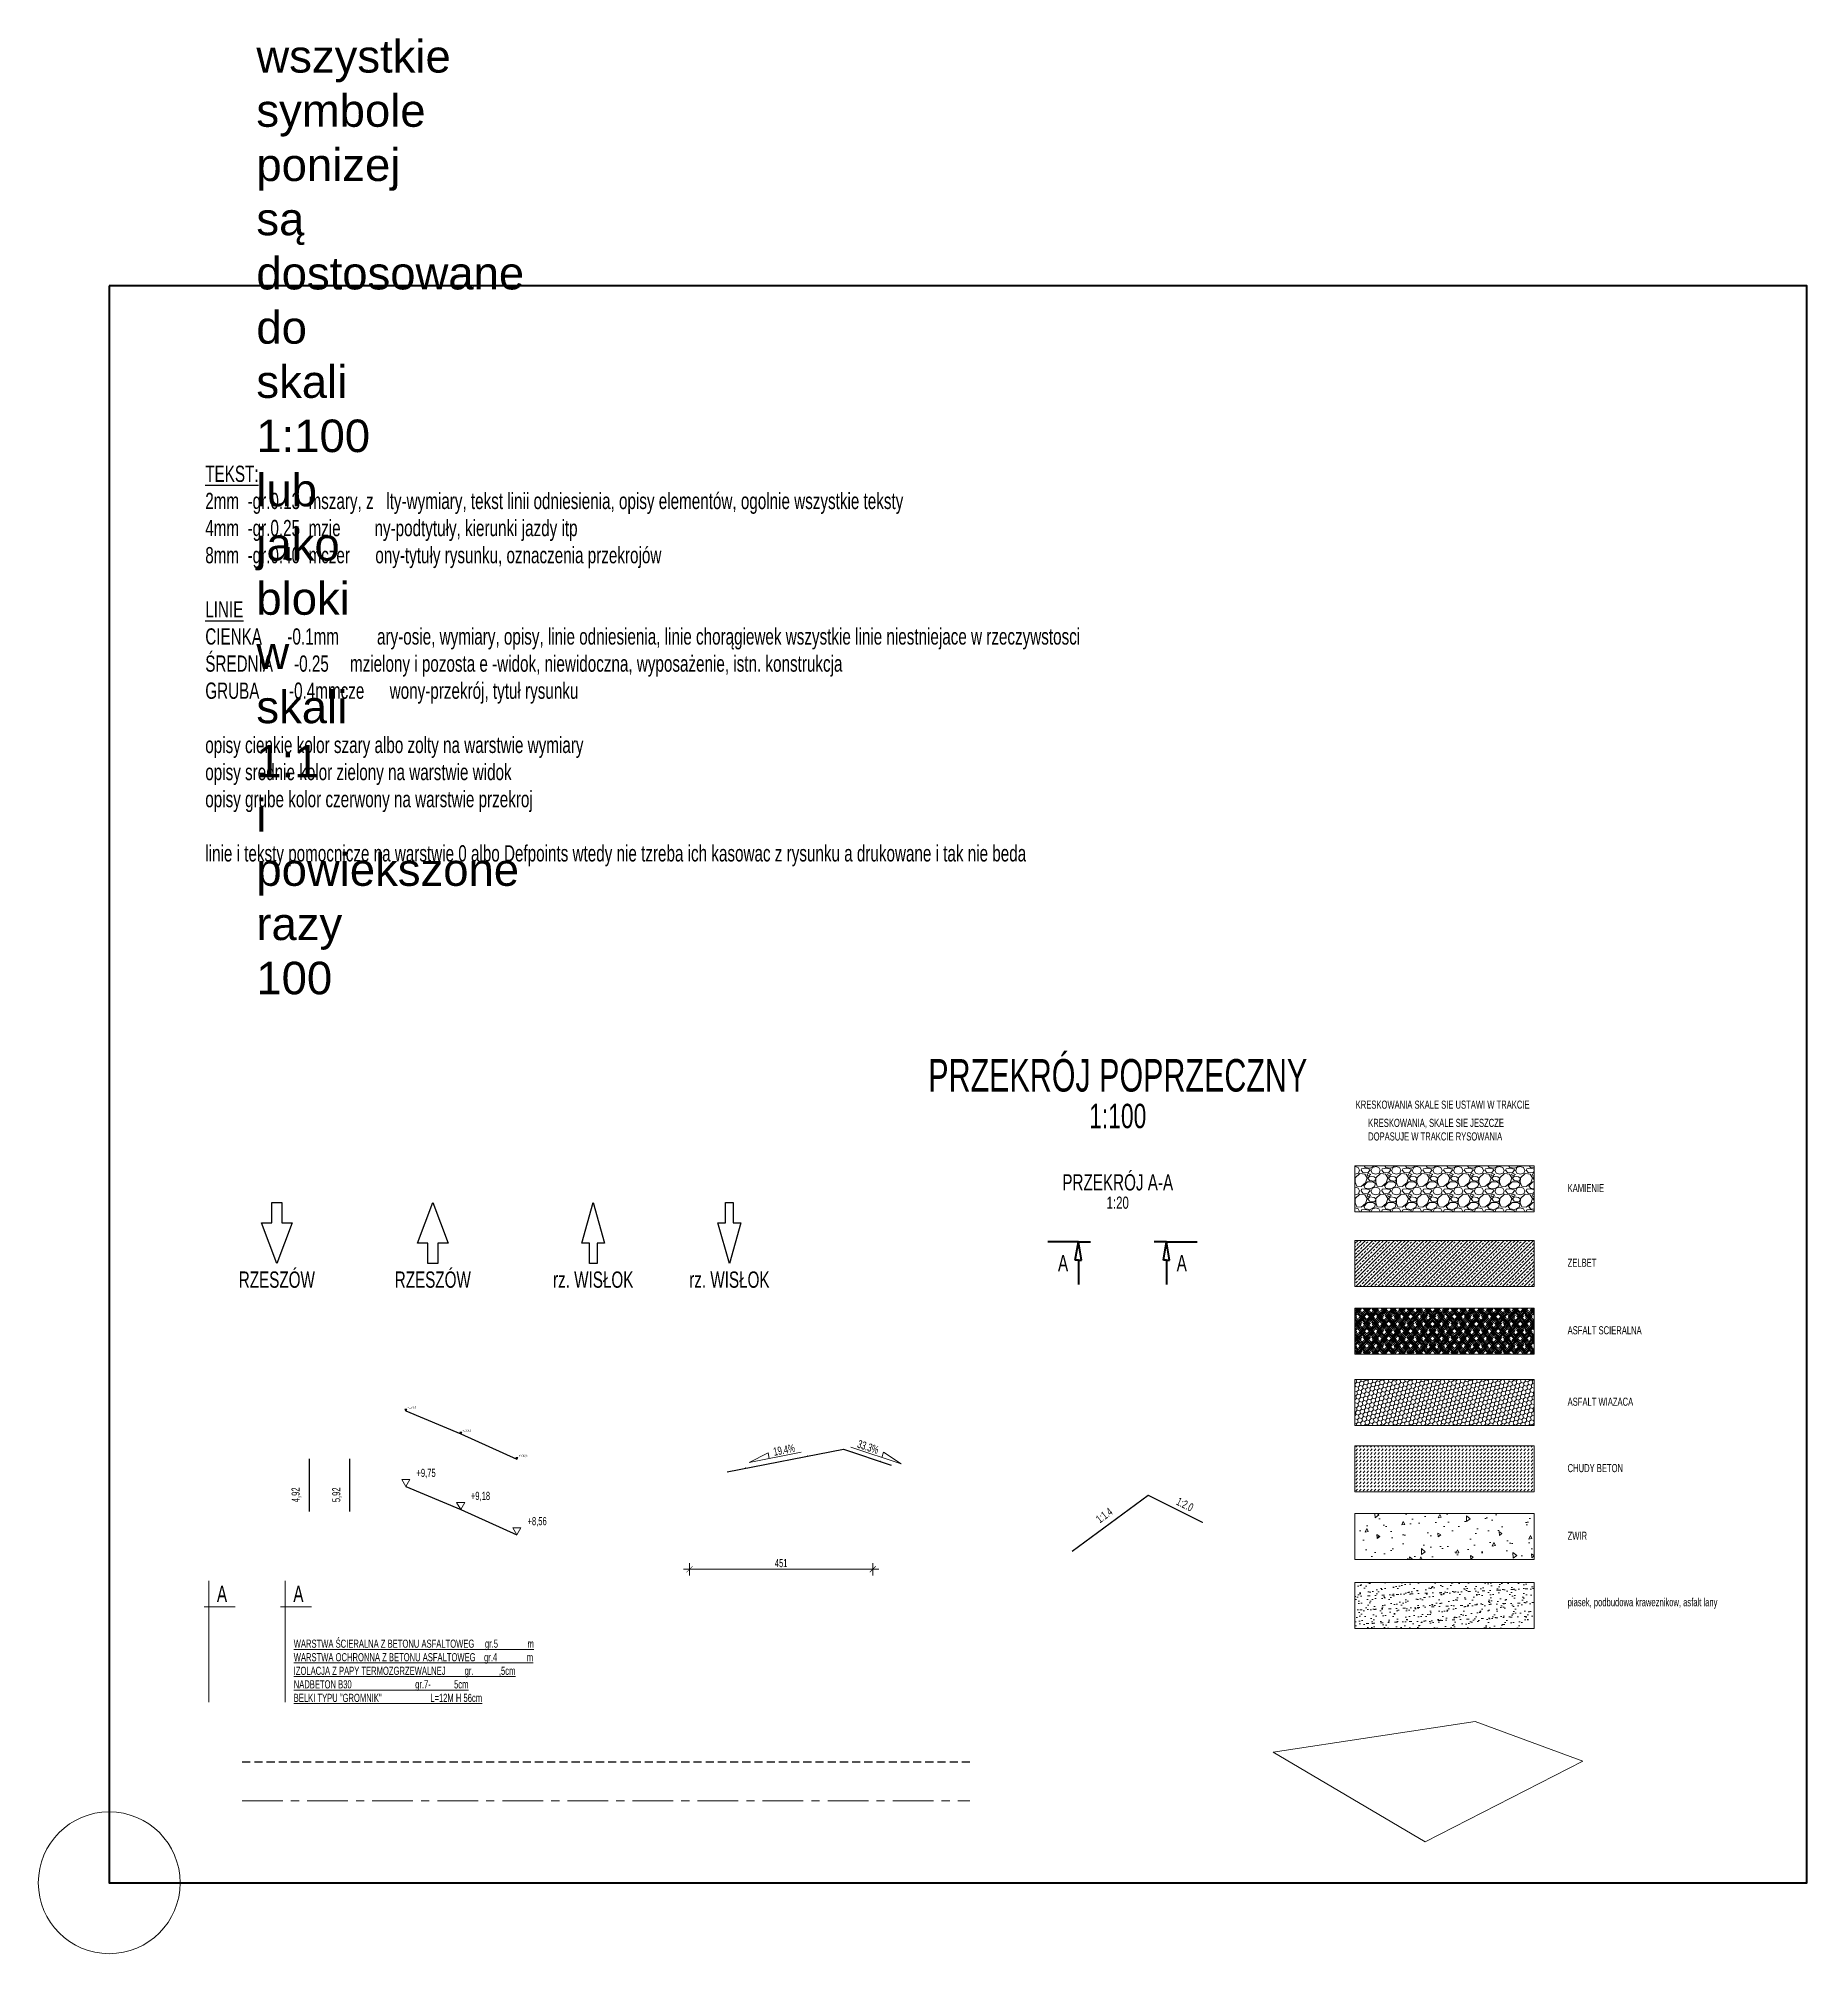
# Model space of a CAD drawing. Header units: millimetres. Extents: x -1744 to 41745, y -1744 to 45368.
import ezdxf
from ezdxf.enums import TextEntityAlignment as Align

# ---------------------------------------------------------------- set-up
doc = ezdxf.new("R2010")
doc.units = ezdxf.units.MM
doc.header["$LTSCALE"] = 400
doc.linetypes.add('CENTERX2', pattern=[4, 2.5, -0.5, 0.5, -0.5])
doc.linetypes.add('DASHED', pattern=[0.75, 0.5, -0.25])
doc.layers.get('0').update_dxf_attribs({"lineweight": 0})
doc.layers.get('Defpoints').update_dxf_attribs({"lineweight": 0})
for name, color, linetype, lineweight in [('kreskowanie', 8, 'Continuous', 15), ('niewidoczna', 4, 'DASHED', 25), ('osie', 2, 'CENTERX2', 15), ('przekrój', 1, 'Continuous', 40), ('widok', 3, 'Continuous', 25), ('wymiary', 9, 'Continuous', 15)]:
    doc.layers.add(name, color=color, linetype=linetype, lineweight=lineweight)
doc.styles.add('0.7', font='CDMSIMPL.shx', dxfattribs={"width": 0.7, "bigfont": 'CDMBIGPL.shx'})
doc.styles.add('tabelka', font='ARIAL.TTF')
doc.dimstyles.new('1do100_MadziCAD', dxfattribs={"dimscale": 100, "dimtxt": 2, "dimasz": 1.5, "dimexe": 1.5, "dimexo": 1, "dimgap": 0.5, "dimtad": 1, "dimdec": 1, "dimlfac": 0.1, "dimrnd": 1, "dimzin": 9, "dimtxsty": '0.7', "dimblk": 'MadziCAD_znacznik', "dimcen": 2, "dimdle": 1.5, "dimse1": 1, "dimse2": 1, "dimclrd": 256, "dimclre": 256, "dimclrt": 2, "dimadec": 1, "dimazin": 2, "dimtfac": 1, "dimtdec": 1, "dimtix": 1, "dimtmove": 2, "dimatfit": 3, "dimldrblk": 'MadziCAD_strzalka_linii_odniesienia', "dimfxl": 0, "dimtvp": 1, "dimtolj": 1, "dimtzin": 0, "dimlwd": -1, "dimlwe": 25, "dimarcsym": 0})
doc.dimstyles.new('1do100_MadziCAD$6', dxfattribs={"dimscale": 100, "dimtxt": 2, "dimasz": 1.5, "dimexe": 1.5, "dimexo": 1, "dimgap": 2, "dimtad": 1, "dimlfac": 0.001, "dimzin": 1, "dimtxsty": '0.7', "dimblk": 'MadziCAD_znacznik', "dimcen": 2, "dimdle": 1.5, "dimse1": 1, "dimse2": 1, "dimclrd": 256, "dimclre": 256, "dimclrt": 2, "dimadec": 1, "dimazin": 2, "dimtfac": 1, "dimtdec": 1, "dimtix": 1, "dimtmove": 2, "dimatfit": 3, "dimldrblk": 'MadziCAD_strzalka_linii_odniesienia', "dimfxl": 0, "dimtvp": 1, "dimtolj": 1, "dimtzin": 0, "dimlwd": -1, "dimlwe": 25, "dimarcsym": 0})
doc.dimstyles.new('1do25_MadziCAD$6', dxfattribs={"dimscale": 25, "dimtxt": 2, "dimasz": 1.5, "dimexe": 1.5, "dimexo": 1, "dimgap": 2, "dimtad": 1, "dimdec": 1, "dimlfac": 0.1, "dimrnd": 0.5, "dimzin": 1, "dimtxsty": '0.7', "dimblk": 'MadziCAD_znacznik', "dimcen": 2, "dimdle": 1.5, "dimse1": 1, "dimse2": 1, "dimclrd": 256, "dimclre": 256, "dimclrt": 2, "dimadec": 1, "dimazin": 2, "dimtfac": 1, "dimtdec": 1, "dimtix": 1, "dimtmove": 2, "dimatfit": 3, "dimldrblk": 'MadziCAD_strzalka_linii_odniesienia', "dimfxl": 0, "dimtvp": 1, "dimtolj": 1, "dimtzin": 0, "dimlwd": -1, "dimlwe": 25, "dimarcsym": 0})

# ---------------------------------------------------------------- blocks, each defined once
blk = doc.blocks.new('opis preta w widoku')
at = {"layer": 'wymiary'}
blk.add_lwpolyline([(18, 0), (0, 0)], dxfattribs=at)
blk.add_circle((20, 0), 2.5, dxfattribs=at)
at = {"layer": 'wymiary', "color": 2, "style": '0.7', "width": 0.7}
for tag, p in [('SREDNICA_PRETA', (3, 2)), ('DLUGOSC_PRETA', (11, 2))]:
    blk.add_attdef(tag, text='', height=2, dxfattribs=at).set_placement(p, align=Align.MIDDLE_CENTER)
at = {"layer": 'wymiary', "color": 1, "style": 'tabelka'}
blk.add_attdef('NUMER_PRETA', text='', height=2, dxfattribs=at).set_placement((20, 0), align=Align.MIDDLE_CENTER)
blk = doc.blocks.new('MadziCAD_litera_przekroju')
for p, q in [((-3.23, -3.23), (-3.23, 3.23)), ((-4.4, -3.23), (3.23, -3.23)), ((-3.23, -3.23), (-3.23, -26.62))]:
    blk.add_line(p, q)
at = {"layer": 'widok', "style": '0.7', "width": 0.7}
blk.add_attdef('LITERA_PRZEKROJU', text='', height=4, dxfattribs=at).set_placement((0, 0), align=Align.MIDDLE_CENTER)
blk = doc.blocks.new('MadziCAD_oznaczenie_przekroju')
for p, q in [((-0.75, -4.5), (0, 0)), ((0.75, -4.5), (0, 0)), ((0, -4.5), (-0.75, -4.5)), ((0, -4.5), (0.75, -4.5))]:
    blk.add_line(p, q)
for points in [[(0, 0), (-7.5, 0)], [(0, 0), (3, 0)], [(0, -4.5), (0, -10.5)]]:
    blk.add_lwpolyline(points)
at = {"layer": 'przekrój', "style": '0.7', "width": 0.7}
blk.add_attdef('LITERA_PRZEKROJU', text='', height=4, dxfattribs=at).set_placement((-3.75, -5.25), align=Align.MIDDLE_CENTER)
blk = doc.blocks.new('MadziCAD_nazwa_przekroju')
at = {"insert": (0, 0), "char_height": 2, "width": 57.02, "attachment_point": 5, "style": '0.7'}
blk.add_mtext('                                             \\P                                             \\P                                             \\P                                             ', dxfattribs=at)
at = {"style": '0.7', "width": 0.7}
for tag, height, p in [('NAZWA_PRZEKROJU', 4, (0, 2.5)), ('SKALA_PRZEKROJU', 3, (0, -2.5))]:
    blk.add_attdef(tag, text='', height=height, dxfattribs=at).set_placement(p, align=Align.MIDDLE_CENTER)
blk = doc.blocks.new('MadziCAD_kierunek_jazdy')
blk.add_lwpolyline([(-1.25, 5), (-3.75, 5), (0, 15), (3.75, 5), (1.25, 5), (1.25, 0), (-1.25, 0)], close=True)
at = {"style": '0.7', "width": 0.7}
blk.add_attdef('KIERUNEK_JAZDY', text='', height=4, dxfattribs=at).set_placement((0, -4), align=Align.MIDDLE_CENTER)
blk = doc.blocks.new('MadziCAD_kierunek_jazdy_2')
blk.add_lwpolyline([(1.25, 10), (3.75, 10), (0, 0), (-3.75, 10), (-1.25, 10), (-1.25, 15), (1.25, 15)], close=True)
at = {"style": '0.7', "width": 0.7}
blk.add_attdef('KIERUNEK_JAZDY', text='', height=4, dxfattribs=at).set_placement((0, -4), align=Align.MIDDLE_CENTER)
blk = doc.blocks.new('MadziCAD_nazwa_przeszkody')
blk.add_lwpolyline([(-0.9375, 5), (-2.8125, 5), (0, 15), (2.8125, 5), (0.9375, 5), (0.9375, 0), (-0.9375, 0)], close=True)
at = {"style": '0.7', "width": 0.7}
blk.add_attdef('NAZWA_PRZESZKODY', text='', height=4, dxfattribs=at).set_placement((0, -4), align=Align.MIDDLE_CENTER)
blk = doc.blocks.new('MadziCAD_nazwa_przeszkody_2')
blk.add_lwpolyline([(0.9375, 10), (2.8125, 10), (0, 0), (-2.8125, 10), (-0.9375, 10), (-0.9375, 15), (0.9375, 15)], close=True)
at = {"style": '0.7', "width": 0.7}
blk.add_attdef('NAZWA_PRZESZKODY', text='', height=4, dxfattribs=at).set_placement((0, -4), align=Align.MIDDLE_CENTER)
blk = doc.blocks.new('MadziCAD_spadek_strzalka')
blk.add_lwpolyline([(4, -1.4), (-9, -1.4), (-4, 0), (-4, -1.4)])
blk = doc.blocks.new('MadziCAD_spadek')
blk.add_blockref('MadziCAD_spadek_strzalka', (0, 0))
at = {"style": '0.7', "width": 0.7}
blk.add_attdef('SPADEK', text='', height=2, dxfattribs=at).set_placement((0, 0), align=Align.MIDDLE_CENTER)
blk = doc.blocks.new('*D51')
at = {"layer": 'Defpoints', "color": 0}
for p in [(4921, 9130), (4921, 9130), (0, 0)]:
    blk.add_point(p, dxfattribs=at)
at = {"layer": 'wymiary', "color": 2, "insert": (4602, 9543), "char_height": 200, "attachment_point": 5, "rotation": 90, "style": '0.7'}
blk.add_mtext('\\A1;4,92', dxfattribs=at)
blk = doc.blocks.new('MadziCAD_strzalka_linii_odniesienia')
blk.add_solid([(-2, 0.333333), (0, 0), (-2, -0.333333)])
blk = doc.blocks.new('MadziCAD_znacznik')
for p, q in [((-1, 0), (1, 0)), ((0, 1), (0, -1))]:
    blk.add_line(p, q)
at = {"const_width": 0.1}
blk.add_lwpolyline([(0.5, 0.5), (-0.5, -0.5)], dxfattribs=at)
blk = doc.blocks.new('*D52')
at = {"layer": 'Defpoints', "color": 0}
for p in [(5921, 9130), (5921, 9130), (0, 0)]:
    blk.add_point(p, dxfattribs=at)
at = {"layer": 'wymiary', "color": 2, "insert": (5602, 9543), "char_height": 200, "attachment_point": 5, "rotation": 90, "style": '0.7'}
blk.add_mtext('\\A1;5,92', dxfattribs=at)
blk = doc.blocks.new('*D53')
at = {"layer": 'Defpoints', "color": 0}
for p in [(7292, 9745), (7292, 9745), (0, 0)]:
    blk.add_point(p, dxfattribs=at)
at = {"layer": 'wymiary', "color": 2, "insert": (7792, 10064), "char_height": 200, "attachment_point": 5, "style": '0.7'}
blk.add_mtext('\\A1;+9,75', dxfattribs=at)
blk = doc.blocks.new('MadziCAD_kota')
blk.add_lwpolyline([(0, 0), (1, 1.73), (-1, 1.73), (0, 0)])
blk = doc.blocks.new('*D54')
at = {"layer": 'Defpoints', "color": 0}
for p in [(8644, 9179), (8644, 9179), (0, 0)]:
    blk.add_point(p, dxfattribs=at)
at = {"layer": 'wymiary', "color": 2, "insert": (9130, 9498), "char_height": 200, "attachment_point": 5, "style": '0.7'}
blk.add_mtext('\\A1;+9,18', dxfattribs=at)
blk = doc.blocks.new('*D55')
at = {"layer": 'Defpoints', "color": 0}
for p in [(10026, 8558), (10026, 8558), (0, 0)]:
    blk.add_point(p, dxfattribs=at)
at = {"layer": 'wymiary', "color": 2, "insert": (10523, 8877), "char_height": 200, "attachment_point": 5, "style": '0.7'}
blk.add_mtext('\\A1;+8,56', dxfattribs=at)
blk = doc.blocks.new('*D59')
at = {"layer": 'Defpoints', "color": 0}
for p in [(7292, 11606), (7292, 11606), (0, 0)]:
    blk.add_point(p, dxfattribs=at)
at = {"layer": 'wymiary', "color": 2, "insert": (7444, 11686), "char_height": 50, "attachment_point": 5, "style": '0.7'}
blk.add_mtext('\\A1;+1160,5', dxfattribs=at)
blk = doc.blocks.new('*D60')
at = {"layer": 'Defpoints', "color": 0}
for p in [(8644, 11039), (8644, 11039), (0, 0)]:
    blk.add_point(p, dxfattribs=at)
at = {"layer": 'wymiary', "color": 2, "insert": (8795, 11119), "char_height": 50, "attachment_point": 5, "style": '0.7'}
blk.add_mtext('\\A1;+1104,0', dxfattribs=at)
blk = doc.blocks.new('*D61')
at = {"layer": 'Defpoints', "color": 0}
for p in [(10026, 10418), (10026, 10418), (0, 0)]:
    blk.add_point(p, dxfattribs=at)
at = {"layer": 'wymiary', "color": 2, "insert": (10181, 10498), "char_height": 50, "attachment_point": 5, "style": '0.7'}
blk.add_mtext('\\A1;+1042,0', dxfattribs=at)
blk = doc.blocks.new('*D62')
at = {"layer": 'Defpoints', "color": 0}
for p in [(14271, 8573), (18778, 8573), (18778, 7712)]:
    blk.add_point(p, dxfattribs=at)
at = {"layer": 'wymiary'}
blk.add_line((14421, 7712), (18628, 7712), dxfattribs=at)
at = {"layer": 'wymiary', "xscale": 150, "yscale": 150, "zscale": 150, "rotation": 180}
blk.add_blockref('MadziCAD_znacznik', (14271, 7712), dxfattribs=at)
at = {"layer": 'wymiary', "xscale": 150, "yscale": 150, "zscale": 150}
blk.add_blockref('MadziCAD_znacznik', (18778, 7712), dxfattribs=at)
at = {"layer": 'wymiary', "color": 2, "insert": (16524, 7862), "char_height": 200, "attachment_point": 5, "style": '0.7'}
blk.add_mtext('\\A1;451', dxfattribs=at)

msp = doc.modelspace()

# ---------------------------------------------------------------- hatches: boundary and pattern name
at = {"layer": 'kreskowanie'}
h = msp.add_hatch(dxfattribs=at)
h.set_pattern_fill('GRAVEL', color=256, scale=20, style=0)
h.set_pattern_definition([(228.0128, (31000.126, 17012.854), (-4064.00345, -4572.00562), [68.344, -6766.1]), (184.9697, (30954.406, 16962.054), (6096.00986, 507.99642), [117.281, -11610.8]), (132.5104, (30837.566, 16951.894), (5079.9963, -5588.00546), [82.696, -8186.94]), (267.2737, (30639.446, 16824.894), (507.9978, 10159.99673), [106.801, -10573.28]), (292.8337, (30634.366, 16718.214), (-2540.00721, 6096.00347), [104.727, -10367.96]), (357.2737, (30675.006, 16621.694), (-10159.99673, 507.9978), [106.801, -10573.28]), (37.6942, (30781.686, 16616.614), (-6604.00417, -5079.99547), [141.239, -13982.62]), (72.2553, (30893.446, 16702.974), (3556.00711, 11176.00324), [133.344, -13201.06]), (121.4296, (30934.086, 16829.974), (-4064.00105, 6603.99223), [107.163, -10609.1]), (175.2364, (30878.206, 16921.414), (5587.9956, -507.99523), [122.343, -5994.78]), (222.3974, (30756.286, 16931.574), (-6096.000183, -5587.99273), [158.216, -15663.36]), (138.8141, (31142.366, 16819.814), (-3555.99773, 3047.9953), [54, -5346.12]), (171.4692, (31101.726, 16855.374), (6603.98992, -1016.00256), [102.736, -10170.92]), (225, (31000.13, 16870.6), (-1e-13, -508), [71.84, -646.58]), (203.1986, (30964.566, 16931.574), (2540.0086, 1016.0045), [38.688, -3830.12]), (291.8014, (30929.01, 16916.33), (-508.0004, 1524.001), [54.713, -2680.96]), (30.9638, (30949.326, 16865.53), (1523.9984, 1016.0008), [88.864, -2873.26]), (161.565, (31025.53, 16911.25), (1016.0005, -507.999), [64.257, -1542.18]), (16.3895, (30634.366, 16916.334), (5080.0028, 1523.99683), [90.018, -8911.76]), (70.3462, (30720.726, 16941.734), (-2031.99434, -5587.9921), [75.52, -7476.44]), (293.1986, (31025.526, 17012.854), (-1016.0045, 2540.0086), [77.376, -3791.44]), (343.6105, (31056.006, 16941.734), (-5080.0028, 1523.99683), [90.018, -8911.76]), (339.444, (30634.366, 16601.374), (-2540.00315, 1015.9988), [86.807, -4253.54]), (294.7751, (30715.646, 16570.894), (-2539.99408, 5587.9974), [72.734, -7200.72]), (66.8014, (31030.606, 16504.854), (1016.0045, 2540.0086), [77.376, -3791.44]), (17.354, (31061.086, 16575.974), (-6604.00036, -2031.99694), [85.157, -8430.48]), (69.444, (30781.686, 16504.854), (-1015.9988, -2540.00315), [43.404, -4296.96]), (101.31, (31000.13, 16504.85), (-507.9975, 2031.9935), [25.903, -2564.4]), (165.9638, (30995.05, 16530.25), (1524.001, -507.999), [104.727, -1989.81]), (186.009, (30893.446, 16555.654), (5079.99251, 507.99881), [97.053, -9608.28]), (303.69, (30949.33, 16819.81), (-508, 1015.999), [73.265, -1758.356]), (353.1572, (30989.966, 16758.854), (8636.00357, -1016.00455), [127.911, -12663.2]), (60.9454, (31116.966, 16743.614), (-2031.9953, -3555.9915), [52.302, -5177.88]), (90, (31142.37, 16789.33), (-508, 508), [30.48, -477.52]), (120.2564, (30883.286, 16570.894), (2031.9957, -3555.9982), [70.573, -6986.78]), (48.0128, (30847.726, 16631.854), (4064.00345, 4572.00562), [136.689, -6697.76]), (0, (30939.17, 16733.45), (508, 508), [132.08, -375.92]), (325.3048, (31071.246, 16733.454), (-5079.9912, 3556.00034), [80.322, -7951.86]), (254.0546, (31137.286, 16687.734), (-508.0013, -2032.0048), [73.966, -3624.34]), (207.646, (31116.966, 16616.614), (-9651.99661, -5080.0032), [120.429, -11922.5]), (175.4261, (31010.286, 16560.734), (-6604.00152, 507.99754), [127.406, -12613.16]), (175.4261, (31010.286, 16560.734), (-6604.00152, 507.99754), [127.406, -12613.16])])
h.paths.add_polyline_path([(35041.981, 17636.374), (30634.366, 17636.374), (30634.366, 16504.854), (35041.981, 16504.854)])
h = msp.add_hatch(dxfattribs=at)
h.set_pattern_fill('ANSI33', color=256, scale=20, style=0)
h.set_pattern_definition([(45, (23383.32, 11702.54), (-89.8026, 89.8026), []), (45, (23473.12, 11702.54), (-89.8026, 89.8026), [63.5, -31.75])])
h.paths.add_polyline_path([(35041.981, 15800.404), (30634.366, 15800.404), (30634.366, 14668.885), (35041.981, 14668.885)])
h = msp.add_hatch(dxfattribs=at)
h.set_pattern_fill('HOUND', color=256, scale=20, angle=45, style=0)
h.set_pattern_definition([(45, (23383.322, 11702.538), (67.35192, 112.2532), [508, -254]), (135, (23383.322, 11702.538), (67.35192, -112.2532), [508, -254])])
h.paths.add_polyline_path([(35041.981, 14135.223), (30634.366, 14135.223), (30634.366, 13003.703), (35041.981, 13003.703)])
h = msp.add_hatch(dxfattribs=at)
h.set_pattern_fill('HONEY', color=256, scale=20, angle=45, style=0)
h.set_pattern_definition([(45, (23383.32, 11702.54), (28.46628, 106.23756), [63.5, -127]), (165, (23383.32, 11702.54), (-106.23757, -28.46626), [63.5, -127]), (105, (23383.32, 11702.54), (-77.77129, 77.7713), [-127, 63.5])])
h.paths.add_polyline_path([(35041.981, 12378.653), (30634.366, 12378.653), (30634.366, 11247.133), (35041.981, 11247.133)])
h = msp.add_hatch(dxfattribs=at)
h.set_pattern_fill('DASH', color=256, scale=20, angle=45, style=0)
h.set_pattern_definition([(45, (23383.32, 11702.54), (7e-15, 89.80256), [63.5, -63.5])])
h.paths.add_polyline_path([(35041.981, 10745.495), (30634.366, 10745.495), (30634.366, 9613.975), (35041.981, 9613.975)])
h = msp.add_hatch(dxfattribs=at)
h.set_pattern_fill('AR-CONC', color=256, scale=5, angle=45, style=0)
h.set_pattern_definition([(95, (23383.3, 11702.54), (700.473, 587.767), [95.25, -1047.75]), (40, (23383.3, 11702.5), (-800.09, 550.885), [76.2, -838.2]), (145.451, (23441.7, 11751.5), (-99.61, 1138.65), [80.95, -890.45]), (91.184, (23203.7, 11882.1), (1107.05, 809.77), [142.88, -1571.62]), (141.636, (23296, 11949.6), (-35.43, 1714.13), [121.42, -1335.67]), (36.184, (23203.7, 11882.1), (-35.43, 1714.13), [114.3, -1257.3]), (66, (23338.4, 11927.04), (897.603, 174.476), [95.25, -1047.75]), (11, (23338.4, 11927), (-432.7, 869.706), [76.2, -838.2]), (116.451, (23413.2, 11941.6), (464.9, 1044.18), [80.95, -890.45]), (82.5, (23383.32, 11702.54), (-288.027, 309.867), [0, -828.04, 0, -850.9, 0, -841.375]), (52.5, (23383.3, 11702.54), (-117.949, 590.435), [0, -485.14, 0, -808.99, 0, -320.675]), (12.5, (23183.06, 11502.28), (499.639, 459.131), [0, -317.5, 0, -990.6, 0, -1314.45]), (2.5, (23093.26, 11412.5), (433.82, 613.612), [0, -412.75, 0, -657.86, 0, -933.45])])
h.paths.add_polyline_path([(35041.981, 9083.61), (30634.366, 9083.61), (30634.366, 7952.09), (35041.981, 7952.09)])
h = msp.add_hatch(dxfattribs=at)
h.set_pattern_fill('AR-SAND', color=256, scale=5, angle=45, style=0)
h.set_pattern_definition([(82.5, (23383.32, 4450.36), (-178.6907, 167.3767), [0, -193.04, 0, -215.9, 0, -206.375]), (52.5, (23383.32, 4450.36), (-94.5055, 412.366), [0, -104.14, 0, -173.99, 0, -66.675]), (12.5, (23272.86, 4339.9), (279.15, 280.166), [0, -63.5, 0, -228.6, 0, -298.45]), (2.5, (23272.86, 4339.9), (191.141, 348.775), [0, -31.75, 0, -149.86, 0, -171.45])])
h.paths.add_polyline_path([(35041.981, 7389.454), (30634.366, 7389.454), (30634.366, 6257.934), (35041.981, 6257.934)])

# ---------------------------------------------------------------- linework, layer by layer
msp.add_circle((0, 0), 1744.111)
at = {"layer": 'niewidoczna'}
msp.add_line((3269.539, 2975.866), (21168.039, 2975.866), dxfattribs=at)
at = {"layer": 'osie'}
msp.add_line((3269.539, 2018.866), (21168.039, 2018.866), dxfattribs=at)
at = {"layer": 'przekrój'}
msp.add_lwpolyline([(0, 39276.996), (0, 0), (41745.384, 0), (41745.384, 39276.996)], close=True, dxfattribs=at)
at = {"layer": 'widok'}
for p, q in [((23678.134, 8158.107), (25548.72, 9533.092)), ((25548.72, 9533.092), (26879.372, 8867.766))]:
    msp.add_line(p, q, dxfattribs=at)
for points in [[(7291.988, 11605.839), (8643.79, 11039.262), (10026.253, 10418.305)], [(4921.416, 9129.721), (4921.416, 10428.443)], [(5920.998, 9129.721), (5920.998, 10428.443)], [(15194.012, 10111.019), (18060.889, 10666.722), (19233.879, 10275.672)], [(7291.988, 9745.242), (8643.79, 9178.666), (10026.253, 8557.709)]]:
    msp.add_lwpolyline(points, dxfattribs=at)
at = {"layer": 'wymiary'}
for points in [[(30634.366, 17636.374), (30634.366, 16504.854), (35041.981, 16504.854), (35041.981, 17636.374), (30634.366, 17636.374)], [(30634.366, 15800.404), (30634.366, 14668.885), (35041.981, 14668.885), (35041.981, 15800.404), (30634.366, 15800.404)], [(30634.366, 14135.223), (30634.366, 13003.703), (35041.981, 13003.703), (35041.981, 14135.223), (30634.366, 14135.223)], [(30634.366, 12378.653), (30634.366, 11247.133), (35041.981, 11247.133), (35041.981, 12378.653), (30634.366, 12378.653)], [(30634.366, 10745.495), (30634.366, 9613.975), (35041.981, 9613.975), (35041.981, 10745.495), (30634.366, 10745.495)], [(30634.366, 9083.61), (30634.366, 7952.09), (35041.981, 7952.09), (35041.981, 9083.61), (30634.366, 9083.61)], [(30634.366, 7389.454), (30634.366, 6257.934), (35041.981, 6257.934), (35041.981, 7389.454), (30634.366, 7389.454)]]:
    msp.add_lwpolyline(points, dxfattribs=at)
msp.add_lwpolyline([(28621.695, 3209.661), (32366.747, 1007.829), (36237.682, 2989.478), (33594.117, 3964.575)], close=True, dxfattribs=at)
for p in [(17173.387, 10494.692), (18270.647, 10596.793), (18965.63, 10365.1), (15655.748, 10200.52), (25548.72, 9533.092), (25010.499, 9137.47), (24155.762, 8509.19), (26879.372, 8867.766)]:
    msp.add_point(p, dxfattribs=at)

# ---------------------------------------------------------------- block references
msp.add_blockref('opis preta w widoku', (0, 0)).add_auto_attribs({'NUMER_PRETA': '1', 'SREDNICA_PRETA': '1', 'DLUGOSC_PRETA': '1'})
at = {"layer": 'przekrój'}
for name, p, xscale, yscale, zscale, values in [('MadziCAD_nazwa_przekroju', (24802.09, 19361.041), 200, 200, 200, {'NAZWA_PRZEKROJU': 'PRZEKRÓJ POPRZECZNY', 'SKALA_PRZEKROJU': '1:100'}), ('MadziCAD_oznaczenie_przekroju', (23833.048, 15766.979), 100, 100, 100, {'LITERA_PRZEKROJU': 'A'})]:
    msp.add_blockref(name, p, dxfattribs=dict(at, xscale=xscale, yscale=yscale, zscale=zscale)).add_auto_attribs(values)
ref = msp.add_blockref('MadziCAD_oznaczenie_przekroju', (26001.55, 15766.979), dxfattribs=dict(at, xscale=-100, yscale=100, zscale=100))
ref.add_attrib('LITERA_PRZEKROJU', 'A', dxfattribs={"height": 400, "style": '0.7', "width": 0.7}).set_placement((26376.55, 15241.979), align=Align.MIDDLE_CENTER)
at = {"layer": 'widok', "xscale": 100, "yscale": 100, "zscale": 100}
for name, p, values in [('MadziCAD_nazwa_przekroju', (24802.09, 16978.461), {'NAZWA_PRZEKROJU': 'PRZEKRÓJ A-A', 'SKALA_PRZEKROJU': '1:20'}), ('MadziCAD_kierunek_jazdy_2', (4121.536, 15235.585), {'KIERUNEK_JAZDY': 'RZESZÓW'}), ('MadziCAD_kierunek_jazdy', (7957.15, 15235.585), {'KIERUNEK_JAZDY': 'RZESZÓW'}), ('MadziCAD_nazwa_przeszkody', (11902.405, 15235.585), {'NAZWA_PRZESZKODY': 'rz. WISŁOK'}), ('MadziCAD_nazwa_przeszkody_2', (15251.111, 15235.585), {'NAZWA_PRZESZKODY': 'rz. WISŁOK'})]:
    msp.add_blockref(name, p, dxfattribs=at).add_auto_attribs(values)
at = {"layer": 'wymiary'}
for p, xscale, yscale, zscale in [((7291.988, 11605.839), 25, 25, 25), ((8643.79, 11039.262), 25, 25, 25), ((10026.253, 10418.305), 25, 25, 25), ((7291.988, 9745.242), 100, 100, 100), ((8643.79, 9178.666), 100, 100, 100), ((10026.253, 8557.709), 100, 100, 100)]:
    msp.add_blockref('MadziCAD_kota', p, dxfattribs=dict(at, xscale=xscale, yscale=yscale, zscale=zscale))
ref = msp.add_blockref('MadziCAD_spadek', (18662.876, 10720.346), dxfattribs=dict(at, xscale=-100.0000000000014, yscale=100, zscale=100, rotation=341.5627243917298))
ref.add_attrib('SPADEK', '33.3%', dxfattribs={"layer": '0', "height": 200, "rotation": 341.5627244, "style": '0.7', "width": 0.7}).set_placement((18662.876, 10720.346), align=Align.MIDDLE_CENTER)
at = {"layer": 'wymiary', "xscale": 99.99999999999842, "yscale": 100, "zscale": 100, "rotation": 10.96990885658174}
msp.add_blockref('MadziCAD_spadek', (16596.835, 10650.179), dxfattribs=at).add_auto_attribs({'SPADEK': '19.4%'})
at = {"layer": 'wymiary', "xscale": 100, "yscale": 100, "zscale": 100}
for p in [(2773.378, 7107.406), (4652.593, 7107.406)]:
    msp.add_blockref('MadziCAD_litera_przekroju', p, dxfattribs=at).add_auto_attribs({'LITERA_PRZEKROJU': 'A'})

# ---------------------------------------------------------------- texts
at = {"layer": 'widok', "insert": (2362.183, 34856.014), "char_height": 400, "width": 33126.08048, "attachment_point": 1, "style": '0.7'}
msp.add_mtext('{\\LTEKST:}\\P2mm  -gr.0.13  mszary, z   lty-wymiary, tekst linii odniesienia, opisy elementów, ogolnie wszystkie teksty\\P4mm  -gr.0.25  mzie        ny-podtytuły, kierunki jazdy itp\\P8mm  -gr.0.40  mczer      ony-tytuły rysunku, oznaczenia przekrojów\\P\\P{\\LLINIE}\\PCIENKA      -0.1mm         ary-osie, wymiary, opisy, linie odniesienia, linie chorągiewek wszystkie linie niestniejace w rzeczywstosci \\PŚREDNIA     -0.25     mzielony i pozosta e -widok, niewidoczna, wyposażenie, istn. konstrukcja \\PGRUBA       -0.4mmcze      wony-przekrój, tytuł rysunku\\P\\Popisy cienkie kolor szary albo zolty na warstwie wymiary\\Popisy srednie kolor zielony na warstwie widok\\Popisy grube kolor czerwony na warstwie przekroj\\P\\Plinie i teksty pomocnicze na warstwie 0 albo Defpoints wtedy nie tzreba ich kasowac z rysunku a drukowane i tak nie beda', dxfattribs=at)
at = {"layer": 'wymiary', "insert": (3618.987, 21842.897), "char_height": 800, "width": 40, "attachment_point": 7, "style": 'tabelka'}
msp.add_mtext('wszystkie symbole ponizej są dostosowane do skali 1:100 lub jako bloki\\Pw skali 1:1 i powiekszone razy 100', dxfattribs=at)
at = {"layer": 'wymiary', "char_height": 200, "attachment_point": 7, "style": '0.7'}
for s, insert in [('KRESKOWANIA SKALE SIE USTAWI W TRAKCIE', (30654.373, 19036.711)), ('KRESKOWANIA, SKALE SIE JESZCZE \\PDOPASUJE W TRAKCIE RYSOWANIA', (30960.452, 18255.045)), ('KAMIENIE', (35866.348, 16988.222)), ('ZELBET', (35866.348, 15152.252)), ('ASFALT SCIERALNA', (35866.348, 13487.071)), ('ASFALT WIAZACA', (35866.348, 11730.501)), ('CHUDY BETON', (35866.348, 10097.343)), ('ZWIR', (35866.348, 8435.458)), ('piasek, podbudowa kraweznikow, asfalt lany', (35866.348, 6741.302)), ('{\\L    WARSTWA ŚCIERALNA Z BETONU ASFALTOWEG     gr.5              m\\P    WARSTWA OCHRONNA Z BETONU ASFALTOWEG    gr.4              m\\P    IZOLACJA Z PAPY TERMOZGRZEWALNEJ         gr.            ,5cm\\P    NADBETON B30                              gr.7-           5cm\\P    BELKI TYPU "GROMNIK"                       L=12M H 56cm}', (4329.245, 4444.938))]:
    msp.add_mtext(s, dxfattribs=dict(at, insert=insert))
at = {"layer": 'wymiary', "char_height": 200, "attachment_point": 5, "style": '0.7'}
for s, insert, rotation in [('1:2.0', (26454.24, 9305.716), 333.4349488), ('1:1.4', (24470.511, 9037.881), 36.3179659)]:
    msp.add_mtext(s, dxfattribs=dict(at, insert=insert, rotation=rotation))

# ---------------------------------------------------------------- dimensions: what is measured, and where the dimension line sits
at = {"layer": 'wymiary'}
for feature_location, dimstyle, picture, middle in [((7291.988, 11605.839), '1do25_MadziCAD$6', '*D59', (7443.654, 11685.6)), ((8643.79, 11039.262), '1do25_MadziCAD$6', '*D60', (8795.456, 11119.024)), ((10026.253, 10418.305), '1do25_MadziCAD$6', '*D61', (10181.253, 10498.066)), ((7291.988, 9745.242), '1do100_MadziCAD$6', '*D53', (7791.988, 10064.29)), ((8643.79, 9178.666), '1do100_MadziCAD$6', '*D54', (9130.456, 9497.714)), ((10026.253, 8557.709), '1do100_MadziCAD$6', '*D55', (10522.92, 8876.756))]:
    dim = msp.add_ordinate_dim(feature_location=feature_location, offset=(0, 0), dtype=0, origin=(0, 0), text='+<>', dimstyle=dimstyle, dxfattribs=at)
    dim.commit()
    dim.dimension.update_dxf_attribs({"geometry": picture, "text_midpoint": middle})
for feature_location, picture, middle in [((4921.416, 9129.721), '*D51', (4602.369, 9543.055)), ((5920.998, 9129.721), '*D52', (5601.95, 9543.055))]:
    dim = msp.add_ordinate_dim(feature_location=feature_location, offset=(0, 0), dtype=1, origin=(0, 0), dimstyle='1do100_MadziCAD$6', dxfattribs=at)
    dim.commit()
    dim.dimension.update_dxf_attribs({"geometry": picture, "text_midpoint": middle})
dim = msp.add_linear_dim(base=(18777.793, 7711.583), p1=(14271.042, 8572.51), p2=(18777.793, 8572.51), dimstyle='1do100_MadziCAD', dxfattribs=at)
dim.commit()
dim.dimension.update_dxf_attribs({"geometry": '*D62', "text_midpoint": (16524.418, 7861.583)})

doc.saveas('drawing.dxf')
